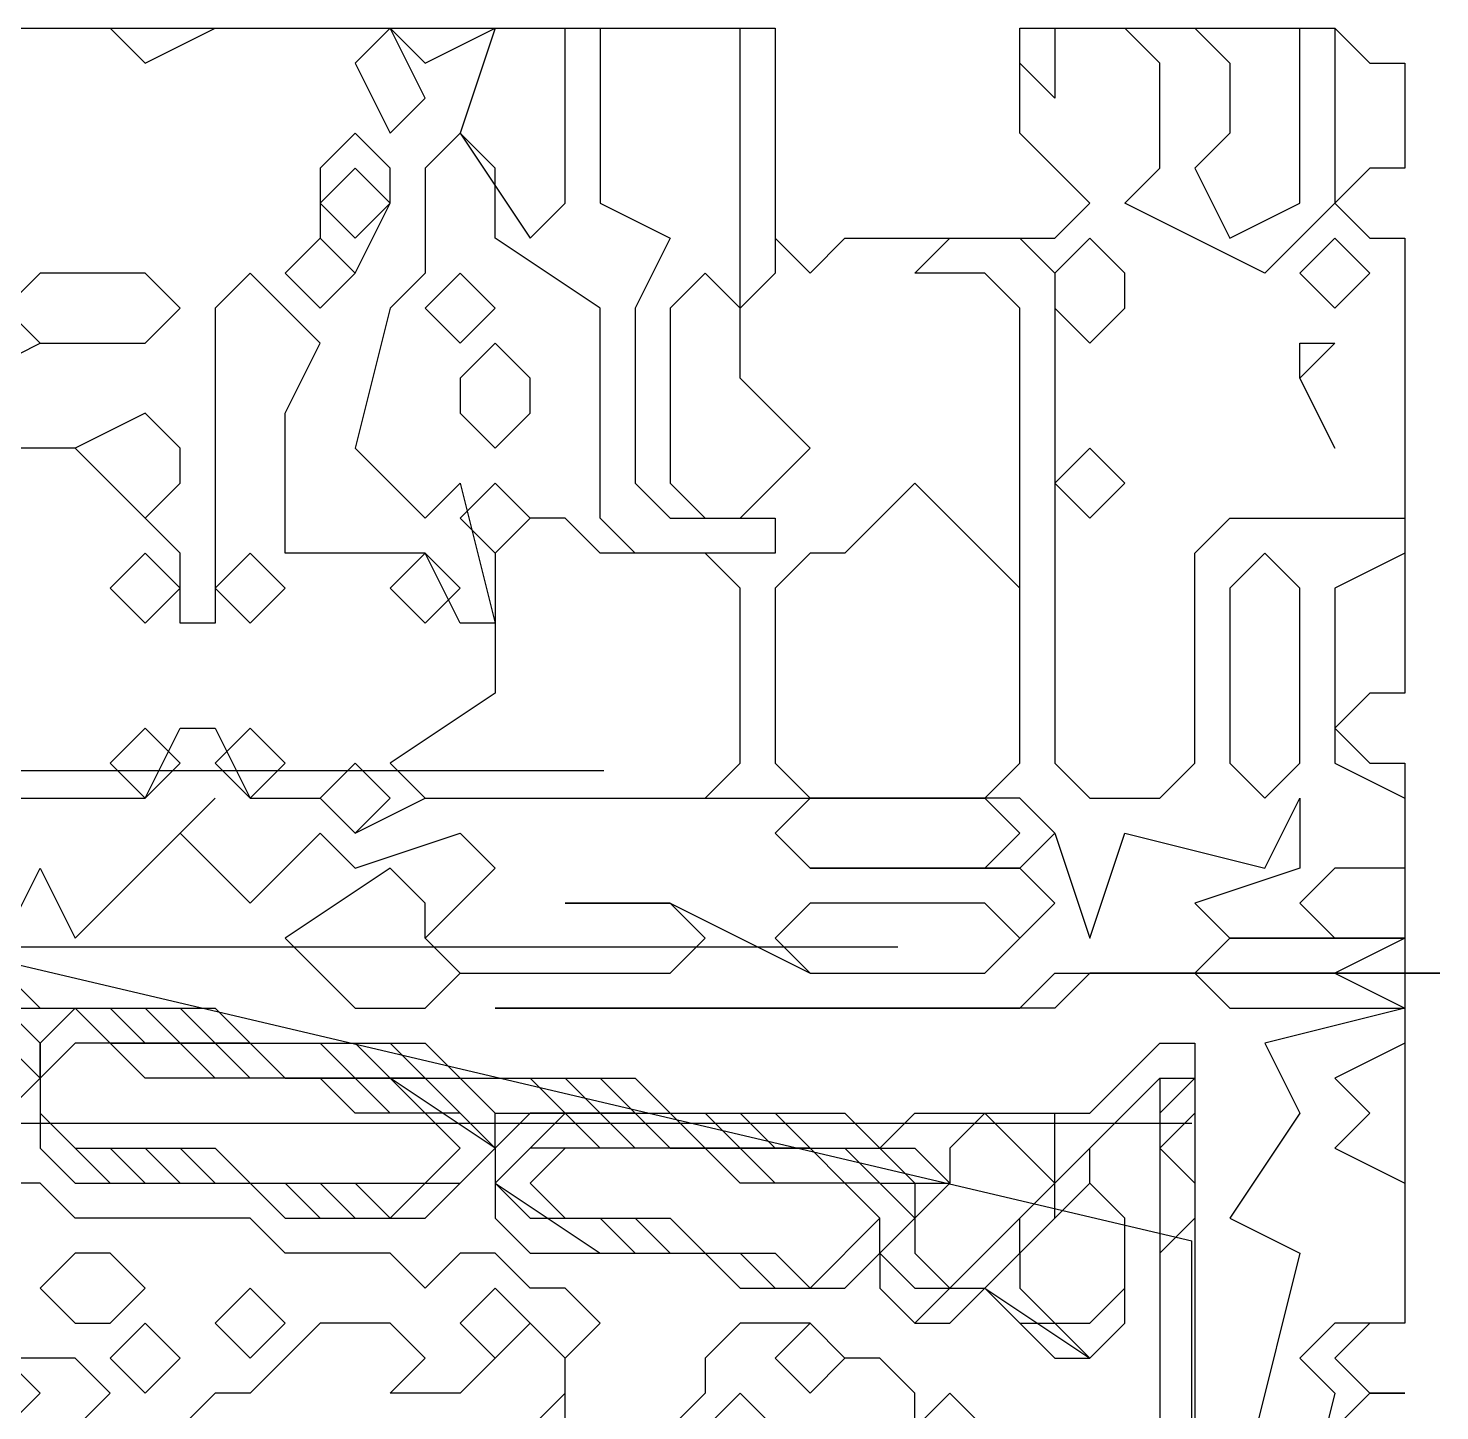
# Model space of a CAD drawing. Extents: x 46 to 224, y 52 to 151.
# Drawn here: x 200.21 to 224.22, y 127.11 to 150.62 of the extents above; entities that cross this region are included whole.
import ezdxf

# ---------------------------------------------------------------- set-up
doc = ezdxf.new("R2010")
doc.units = 0
doc.layers.add('OUTLINE', color=1, linetype='CONTINUOUS')

msp = doc.modelspace()

# ---------------------------------------------------------------- linework, layer by layer
for p, q in [((152.196, 150.623), (212.9103, 150.623)), ((190.8865, 150.623), (201.6008, 150.623)), ((201.6008, 150.623), (202.196, 150.0278)), ((202.196, 150.0278), (203.3865, 150.623)), ((203.3865, 150.623), (206.3627, 150.623)), ((206.3627, 150.623), (205.7675, 150.0278)), ((206.3627, 150.623), (206.9579, 150.0278)), ((206.9579, 149.4326), (206.3627, 150.623)), ((206.9579, 150.0278), (208.1484, 150.623)), ((208.1484, 150.623), (207.5532, 148.8373)), ((209.3389, 147.6468), (209.3389, 150.623)), ((209.3389, 150.623), (209.9341, 150.623)), ((209.9341, 150.623), (209.9341, 147.6468)), ((212.3151, 150.623), (212.9103, 150.623)), ((212.3151, 150.0278), (212.3151, 150.623)), ((212.9103, 150.623), (212.9103, 146.4564)), ((212.9103, 150.623), (212.9103, 147.0516)), ((217.077, 150.623), (217.6722, 150.623)), ((217.077, 150.0278), (217.077, 150.623)), ((217.077, 148.8373), (217.077, 150.623)), ((217.077, 150.623), (222.4341, 150.623)), ((217.6722, 150.623), (217.6722, 149.4326)), ((218.8627, 150.623), (220.0532, 150.623)), ((219.4579, 150.0278), (218.8627, 150.623)), ((220.0532, 150.623), (220.6484, 150.0278)), ((221.8389, 147.6468), (221.8389, 150.623)), ((221.8389, 150.623), (222.4341, 150.623)), ((222.4341, 150.623), (222.4341, 147.6468)), ((222.4341, 150.623), (223.0294, 150.0278)), ((205.7675, 150.0278), (206.3627, 148.8373)), ((212.3151, 145.8611), (212.3151, 150.0278)), ((217.6722, 149.4326), (217.077, 150.0278)), ((219.4579, 148.2421), (219.4579, 150.0278)), ((220.6484, 150.0278), (220.6484, 148.8373)), ((223.0294, 150.0278), (223.6246, 150.0278)), ((223.6246, 150.0278), (223.6246, 148.2421)), ((206.3627, 148.8373), (206.9579, 149.4326)), ((205.7675, 148.8373), (205.1722, 148.2421)), ((206.3627, 148.2421), (205.7675, 148.8373)), ((207.5532, 148.8373), (206.9579, 148.2421)), ((207.5532, 148.8373), (208.7437, 147.0516)), ((208.1484, 148.2421), (207.5532, 148.8373)), ((218.2675, 147.6468), (217.077, 148.8373)), ((220.6484, 148.8373), (220.0532, 148.2421)), ((205.1722, 148.2421), (205.1722, 147.0516)), ((205.7675, 148.2421), (205.1722, 147.6468)), ((206.3627, 147.6468), (205.7675, 148.2421)), ((206.3627, 147.6468), (206.3627, 148.2421)), ((206.9579, 148.2421), (206.9579, 146.4564)), ((208.1484, 147.0516), (208.1484, 148.2421)), ((218.8627, 147.6468), (219.4579, 148.2421)), ((220.0532, 148.2421), (220.6484, 147.0516)), ((223.0294, 148.2421), (222.4341, 147.6468)), ((223.6246, 148.2421), (223.0294, 148.2421)), ((205.1722, 147.6468), (205.7675, 147.0516)), ((205.7675, 146.4564), (206.3627, 147.6468)), ((205.7675, 147.0516), (206.3627, 147.6468)), ((208.7437, 147.0516), (209.3389, 147.6468)), ((209.9341, 147.6468), (211.1246, 147.0516)), ((217.6722, 147.0516), (218.2675, 147.6468)), ((221.2437, 146.4564), (218.8627, 147.6468)), ((220.6484, 147.0516), (221.8389, 147.6468)), ((222.4341, 147.6468), (221.2437, 146.4564)), ((222.4341, 147.6468), (223.0294, 147.0516)), ((205.1722, 147.0516), (204.577, 146.4564)), ((205.1722, 147.0516), (205.7675, 146.4564)), ((205.7675, 146.4564), (205.1722, 147.0516)), ((209.9341, 145.8611), (208.1484, 147.0516)), ((211.1246, 147.0516), (210.5294, 145.8611)), ((212.9103, 147.0516), (213.5056, 146.4564)), ((213.5056, 146.4564), (214.1008, 147.0516)), ((214.1008, 147.0516), (217.6722, 147.0516)), ((215.2913, 146.4564), (215.8865, 147.0516)), ((215.8865, 147.0516), (217.077, 147.0516)), ((217.077, 147.0516), (217.6722, 146.4564)), ((218.2675, 147.0516), (217.6722, 146.4564)), ((218.8627, 146.4564), (218.2675, 147.0516)), ((222.4341, 147.0516), (221.8389, 146.4564)), ((223.0294, 146.4564), (222.4341, 147.0516)), ((223.0294, 147.0516), (223.6246, 147.0516)), ((223.6246, 147.0516), (223.6246, 139.3135)), ((200.4103, 146.4564), (199.8151, 145.8611)), ((202.196, 146.4564), (200.4103, 146.4564)), ((202.7913, 145.8611), (202.196, 146.4564)), ((203.9818, 146.4564), (203.3865, 145.8611)), ((205.1722, 145.2659), (203.9818, 146.4564)), ((204.577, 146.4564), (205.1722, 145.8611)), ((205.1722, 145.8611), (205.7675, 146.4564)), ((206.9579, 146.4564), (206.3627, 145.8611)), ((207.5532, 146.4564), (206.9579, 145.8611)), ((208.1484, 145.8611), (207.5532, 146.4564)), ((211.7198, 146.4564), (211.1246, 145.8611)), ((212.3151, 145.8611), (211.7198, 146.4564)), ((212.9103, 146.4564), (212.3151, 145.8611)), ((216.4818, 146.4564), (215.2913, 146.4564)), ((217.077, 145.8611), (216.4818, 146.4564)), ((217.6722, 146.4564), (217.6722, 138.123)), ((217.6722, 146.4564), (217.6722, 145.8611)), ((218.8627, 145.8611), (218.8627, 146.4564)), ((221.8389, 146.4564), (222.4341, 145.8611)), ((222.4341, 145.8611), (223.0294, 146.4564)), ((200.4103, 145.2659), (199.8151, 145.8611)), ((199.8151, 145.8611), (200.4103, 145.2659)), ((202.196, 145.2659), (202.7913, 145.8611)), ((203.3865, 145.8611), (203.3865, 140.504)), ((206.3627, 145.8611), (205.7675, 143.4802)), ((206.9579, 145.8611), (207.5532, 145.2659)), ((207.5532, 145.2659), (208.1484, 145.8611)), ((209.9341, 142.2897), (209.9341, 145.8611)), ((210.5294, 145.8611), (210.5294, 142.8849)), ((211.1246, 145.8611), (211.1246, 142.8849)), ((212.3151, 145.2659), (212.3151, 145.8611)), ((217.077, 138.123), (217.077, 145.8611)), ((217.6722, 145.8611), (218.2675, 145.2659)), ((218.2675, 145.2659), (218.8627, 145.8611)), ((199.2198, 144.6707), (200.4103, 145.2659)), ((200.4103, 145.2659), (202.196, 145.2659)), ((204.577, 144.0754), (205.1722, 145.2659)), ((208.1484, 145.2659), (207.5532, 144.6707)), ((208.7437, 144.6707), (208.1484, 145.2659)), ((212.3151, 144.6707), (212.3151, 145.2659)), ((221.8389, 145.2659), (222.4341, 145.2659)), ((222.4341, 145.2659), (221.8389, 144.6707)), ((221.8389, 144.6707), (221.8389, 145.2659)), ((207.5532, 144.6707), (207.5532, 144.0754)), ((208.7437, 144.0754), (208.7437, 144.6707)), ((213.5056, 143.4802), (212.3151, 144.6707)), ((221.8389, 144.6707), (222.4341, 143.4802)), ((222.4341, 143.4802), (221.8389, 144.6707)), ((202.196, 144.0754), (201.0056, 143.4802)), ((202.7913, 143.4802), (202.196, 144.0754)), ((204.577, 141.6945), (204.577, 144.0754)), ((207.5532, 144.0754), (208.1484, 143.4802)), ((208.1484, 143.4802), (208.7437, 144.0754)), ((201.0056, 143.4802), (199.2198, 143.4802)), ((202.7913, 141.6945), (201.0056, 143.4802)), ((201.0056, 143.4802), (202.196, 142.2897)), ((202.7913, 142.8849), (202.7913, 143.4802)), ((205.7675, 143.4802), (206.9579, 142.2897)), ((212.3151, 142.2897), (213.5056, 143.4802)), ((218.2675, 143.4802), (217.6722, 142.8849)), ((218.8627, 142.8849), (218.2675, 143.4802)), ((202.196, 142.2897), (202.7913, 142.8849)), ((206.9579, 142.2897), (207.5532, 142.8849)), ((207.5532, 142.8849), (208.1484, 140.504)), ((208.1484, 142.8849), (207.5532, 142.2897)), ((208.7437, 142.2897), (208.1484, 142.8849)), ((210.5294, 142.8849), (211.1246, 142.2897)), ((211.1246, 142.8849), (211.7198, 142.2897)), ((215.2913, 142.8849), (214.1008, 141.6945)), ((215.8865, 142.2897), (215.2913, 142.8849)), ((217.6722, 142.8849), (218.2675, 142.2897)), ((218.2675, 142.2897), (218.8627, 142.8849)), ((207.5532, 142.2897), (208.1484, 141.6945)), ((208.1484, 141.6945), (208.7437, 142.2897)), ((208.7437, 142.2897), (208.1484, 141.6945)), ((209.3389, 142.2897), (208.7437, 142.2897)), ((209.9341, 141.6945), (209.3389, 142.2897)), ((210.5294, 141.6945), (209.9341, 142.2897)), ((211.1246, 142.2897), (212.9103, 142.2897)), ((211.7198, 142.2897), (212.3151, 142.2897)), ((212.9103, 142.2897), (212.9103, 141.6945)), ((216.4818, 141.6945), (215.8865, 142.2897)), ((220.0532, 141.6945), (220.6484, 142.2897)), ((220.6484, 142.2897), (223.6246, 142.2897)), ((223.6246, 142.2897), (223.6246, 141.6945)), ((202.196, 141.6945), (201.6008, 141.0992)), ((202.7913, 141.0992), (202.196, 141.6945)), ((202.7913, 140.504), (202.7913, 141.6945)), ((203.9818, 141.6945), (203.3865, 141.0992)), ((204.577, 141.0992), (203.9818, 141.6945)), ((206.9579, 141.6945), (204.577, 141.6945)), ((206.9579, 141.6945), (206.3627, 141.0992)), ((207.5532, 140.504), (206.9579, 141.6945)), ((207.5532, 141.0992), (206.9579, 141.6945)), ((208.1484, 141.6945), (208.1484, 139.3135)), ((210.5294, 141.6945), (209.9341, 141.6945)), ((212.9103, 141.6945), (210.5294, 141.6945)), ((211.7198, 141.6945), (210.5294, 141.6945)), ((212.3151, 141.0992), (211.7198, 141.6945)), ((213.5056, 141.6945), (212.9103, 141.0992)), ((214.1008, 141.6945), (213.5056, 141.6945)), ((217.077, 141.0992), (216.4818, 141.6945)), ((220.0532, 138.123), (220.0532, 141.6945)), ((221.2437, 141.6945), (220.6484, 141.0992)), ((221.8389, 141.0992), (221.2437, 141.6945)), ((223.6246, 141.6945), (222.4341, 141.0992)), ((201.6008, 141.0992), (202.196, 140.504)), ((202.196, 140.504), (202.7913, 141.0992)), ((203.3865, 141.0992), (203.9818, 140.504)), ((203.9818, 140.504), (204.577, 141.0992)), ((206.3627, 141.0992), (206.9579, 140.504)), ((206.9579, 140.504), (207.5532, 141.0992)), ((212.3151, 138.123), (212.3151, 141.0992)), ((212.9103, 141.0992), (212.9103, 138.123)), ((217.077, 138.123), (217.077, 141.0992)), ((220.6484, 141.0992), (220.6484, 138.123)), ((221.8389, 140.504), (221.8389, 141.0992)), ((222.4341, 141.0992), (222.4341, 138.123)), ((203.3865, 140.504), (202.7913, 140.504)), ((208.1484, 140.504), (207.5532, 140.504)), ((221.8389, 138.123), (221.8389, 140.504)), ((208.1484, 139.3135), (206.3627, 138.123)), ((223.0294, 139.3135), (222.4341, 138.7183)), ((223.6246, 139.3135), (223.0294, 139.3135)), ((202.196, 138.7183), (201.6008, 138.123)), ((202.196, 137.5278), (202.7913, 138.7183)), ((202.7913, 138.123), (202.196, 138.7183)), ((202.7913, 138.7183), (203.3865, 138.7183)), ((203.3865, 138.7183), (203.9818, 137.5278)), ((203.9818, 138.7183), (203.3865, 138.123)), ((204.577, 138.123), (203.9818, 138.7183)), ((222.4341, 138.7183), (223.0294, 138.123)), ((201.6008, 138.123), (202.196, 137.5278)), ((202.196, 137.5278), (202.7913, 138.123)), ((203.3865, 138.123), (203.9818, 137.5278)), ((203.9818, 137.5278), (204.577, 138.123)), ((205.7675, 138.123), (205.1722, 137.5278)), ((206.3627, 137.5278), (205.7675, 138.123)), ((206.3627, 138.123), (206.9579, 137.5278)), ((211.7198, 137.5278), (212.3151, 138.123)), ((212.9103, 138.123), (213.5056, 137.5278)), ((216.4818, 137.5278), (217.077, 138.123)), ((216.4818, 137.5278), (217.077, 138.123)), ((217.6722, 138.123), (218.2675, 137.5278)), ((219.4579, 137.5278), (220.0532, 138.123)), ((220.6484, 138.123), (221.2437, 137.5278)), ((221.2437, 137.5278), (221.8389, 138.123)), ((222.4341, 138.123), (223.6246, 137.5278)), ((223.0294, 138.123), (223.6246, 138.123)), ((223.6246, 138.123), (223.6246, 128.5992)), ((199.2198, 137.5278), (202.196, 137.5278)), ((201.0056, 135.1468), (203.3865, 137.5278)), ((201.0056, 135.1468), (203.3865, 137.5278)), ((203.3865, 137.5278), (202.7913, 136.9326)), ((203.3865, 137.5278), (202.7913, 136.9326)), ((203.9818, 137.5278), (205.1722, 137.5278)), ((205.1722, 137.5278), (205.7675, 136.9326)), ((205.1722, 137.5278), (205.7675, 136.9326)), ((205.7675, 136.9326), (206.9579, 137.5278)), ((205.7675, 136.9326), (206.3627, 137.5278)), ((206.9579, 137.5278), (216.4818, 137.5278)), ((206.9579, 137.5278), (211.7198, 137.5278)), ((213.5056, 137.5278), (212.9103, 136.9326)), ((213.5056, 137.5278), (212.9103, 136.9326)), ((217.077, 137.5278), (213.5056, 137.5278)), ((213.5056, 137.5278), (216.4818, 137.5278)), ((216.4818, 137.5278), (213.5056, 137.5278)), ((217.077, 136.9326), (216.4818, 137.5278)), ((217.6722, 136.9326), (217.077, 137.5278)), ((218.2675, 137.5278), (219.4579, 137.5278)), ((221.2437, 136.3373), (221.8389, 137.5278)), ((221.2437, 136.3373), (221.8389, 137.5278)), ((221.8389, 137.5278), (221.8389, 136.3373)), ((221.8389, 137.5278), (221.8389, 136.3373)), ((223.6246, 137.5278), (223.6246, 136.3373)), ((202.7913, 136.9326), (203.9818, 135.7421)), ((202.7913, 136.9326), (203.9818, 135.7421)), ((203.9818, 135.7421), (205.1722, 136.9326)), ((203.9818, 135.7421), (205.1722, 136.9326)), ((205.1722, 136.9326), (205.7675, 136.3373)), ((205.1722, 136.9326), (205.7675, 136.3373)), ((205.7675, 136.3373), (207.5532, 136.9326)), ((205.7675, 136.3373), (207.5532, 136.9326)), ((207.5532, 136.9326), (208.1484, 136.3373)), ((207.5532, 136.9326), (208.1484, 136.3373)), ((212.9103, 136.9326), (213.5056, 136.3373)), ((212.9103, 136.9326), (213.5056, 136.3373)), ((216.4818, 136.3373), (217.077, 136.9326)), ((217.077, 136.3373), (217.6722, 136.9326)), ((217.077, 136.3373), (217.6722, 136.9326)), ((217.077, 136.3373), (217.6722, 136.9326)), ((217.6722, 136.9326), (218.2675, 135.1468)), ((217.6722, 136.9326), (218.2675, 135.1468)), ((218.2675, 135.1468), (218.8627, 136.9326)), ((218.2675, 135.1468), (218.8627, 136.9326)), ((218.8627, 136.9326), (221.2437, 136.3373)), ((218.8627, 136.9326), (221.2437, 136.3373)), ((199.8151, 135.1468), (200.4103, 136.3373)), ((199.8151, 135.1468), (200.4103, 136.3373)), ((200.4103, 136.3373), (201.0056, 135.1468)), ((200.4103, 136.3373), (201.0056, 135.1468)), ((206.3627, 136.3373), (204.577, 135.1468)), ((206.3627, 136.3373), (204.577, 135.1468)), ((206.9579, 135.7421), (206.3627, 136.3373)), ((206.9579, 135.7421), (206.3627, 136.3373)), ((208.1484, 136.3373), (206.9579, 135.1468)), ((208.1484, 136.3373), (206.9579, 135.1468)), ((217.077, 136.3373), (213.5056, 136.3373)), ((213.5056, 136.3373), (217.077, 136.3373)), ((217.077, 136.3373), (213.5056, 136.3373)), ((213.5056, 136.3373), (217.077, 136.3373)), ((213.5056, 136.3373), (217.077, 136.3373)), ((213.5056, 136.3373), (216.4818, 136.3373)), ((217.6722, 135.7421), (217.077, 136.3373)), ((217.6722, 135.7421), (217.077, 136.3373)), ((221.8389, 136.3373), (220.0532, 135.7421)), ((221.8389, 136.3373), (220.0532, 135.7421)), ((222.4341, 136.3373), (221.8389, 135.7421)), ((223.6246, 136.3373), (222.4341, 136.3373)), ((206.9579, 135.1468), (206.9579, 135.7421)), ((206.9579, 135.1468), (206.9579, 135.7421)), ((211.1246, 135.7421), (209.3389, 135.7421)), ((209.3389, 135.7421), (211.1246, 135.7421)), ((211.1246, 135.7421), (209.3389, 135.7421)), ((209.3389, 135.7421), (211.1246, 135.7421)), ((211.7198, 135.1468), (211.1246, 135.7421)), ((211.1246, 135.7421), (213.5056, 134.5516)), ((211.7198, 135.1468), (211.1246, 135.7421)), ((211.1246, 135.7421), (213.5056, 134.5516)), ((213.5056, 135.7421), (212.9103, 135.1468)), ((213.5056, 135.7421), (212.9103, 135.1468)), ((216.4818, 135.7421), (213.5056, 135.7421)), ((216.4818, 135.7421), (213.5056, 135.7421)), ((216.4818, 134.5516), (217.6722, 135.7421)), ((216.4818, 134.5516), (217.6722, 135.7421)), ((217.077, 135.1468), (216.4818, 135.7421)), ((217.077, 135.1468), (216.4818, 135.7421)), ((220.0532, 135.7421), (220.6484, 135.1468)), ((220.0532, 135.7421), (220.6484, 135.1468)), ((221.8389, 135.7421), (222.4341, 135.1468)), ((204.577, 135.1468), (205.7675, 133.9564)), ((204.577, 135.1468), (205.7675, 133.9564)), ((206.9579, 135.1468), (207.5532, 134.5516)), ((207.5532, 134.5516), (206.9579, 135.1468)), ((206.9579, 135.1468), (207.5532, 134.5516)), ((207.5532, 134.5516), (206.9579, 135.1468)), ((211.1246, 134.5516), (211.7198, 135.1468)), ((211.1246, 134.5516), (211.7198, 135.1468)), ((212.9103, 135.1468), (213.5056, 134.5516)), ((212.9103, 135.1468), (213.5056, 134.5516)), ((216.4818, 134.5516), (217.077, 135.1468)), ((216.4818, 134.5516), (217.077, 135.1468)), ((220.6484, 135.1468), (220.0532, 134.5516)), ((220.6484, 135.1468), (220.0532, 134.5516)), ((220.6484, 135.1468), (223.6246, 135.1468)), ((223.6246, 135.1468), (220.6484, 135.1468)), ((220.6484, 135.1468), (223.6246, 135.1468)), ((223.6246, 135.1468), (220.6484, 135.1468)), ((222.4341, 135.1468), (223.6246, 135.1468)), ((223.6246, 135.1468), (222.4341, 134.5516)), ((199.8151, 134.5516), (200.4103, 133.9564)), ((199.8151, 134.5516), (200.4103, 133.9564)), ((206.9579, 133.9564), (207.5532, 134.5516)), ((206.9579, 133.9564), (207.5532, 134.5516)), ((207.5532, 134.5516), (211.1246, 134.5516)), ((207.5532, 134.5516), (211.1246, 134.5516)), ((213.5056, 134.5516), (216.4818, 134.5516)), ((213.5056, 134.5516), (216.4818, 134.5516)), ((213.5056, 134.5516), (216.4818, 134.5516)), ((213.5056, 134.5516), (216.4818, 134.5516)), ((217.077, 133.9564), (217.6722, 134.5516)), ((217.6722, 134.5516), (224.2198, 134.5516)), ((218.2675, 134.5516), (217.6722, 133.9564)), ((224.2198, 134.5516), (218.2675, 134.5516)), ((219.4579, 134.5516), (224.2198, 134.5516)), ((220.0532, 134.5516), (219.4579, 134.5516)), ((220.0532, 134.5516), (220.6484, 133.9564)), ((220.0532, 134.5516), (220.6484, 133.9564)), ((224.2198, 134.5516), (220.0532, 134.5516)), ((222.4341, 134.5516), (223.6246, 133.9564)), ((198.6246, 133.9564), (201.0056, 133.9564)), ((198.6246, 133.9564), (201.0056, 133.9564)), ((198.6246, 133.9564), (201.0056, 133.9564)), ((198.6246, 133.9564), (201.6008, 133.9564)), ((198.6246, 133.9564), (201.6008, 133.9564)), ((199.2198, 133.9564), (201.6008, 133.9564)), ((200.4103, 132.7659), (199.2198, 133.9564)), ((200.4103, 132.7659), (199.2198, 133.9564)), ((200.4103, 133.3611), (199.8151, 133.9564)), ((200.4103, 133.3611), (199.8151, 133.9564)), ((200.4103, 133.3611), (199.8151, 133.9564)), ((199.8151, 133.9564), (202.196, 133.9564)), ((201.0056, 133.9564), (200.4103, 133.3611)), ((201.0056, 133.9564), (200.4103, 133.3611)), ((200.4103, 133.9564), (202.7913, 133.9564)), ((200.4103, 133.9564), (203.3865, 133.9564)), ((201.0056, 133.9564), (201.6008, 133.3611)), ((201.6008, 133.3611), (201.0056, 133.9564)), ((201.0056, 133.9564), (201.6008, 133.3611)), ((201.6008, 133.3611), (201.0056, 133.9564)), ((201.0056, 133.9564), (201.6008, 133.3611)), ((201.6008, 133.9564), (202.196, 133.3611)), ((201.6008, 133.9564), (202.196, 133.3611)), ((201.6008, 133.9564), (202.196, 133.3611)), ((202.196, 133.9564), (202.7913, 133.3611)), ((202.7913, 133.9564), (203.3865, 133.3611)), ((203.3865, 133.9564), (203.9818, 133.3611)), ((205.7675, 133.9564), (206.9579, 133.9564)), ((205.7675, 133.9564), (206.9579, 133.9564)), ((217.6722, 133.9564), (208.1484, 133.9564)), ((208.1484, 133.9564), (217.077, 133.9564)), ((210.5294, 133.9564), (217.077, 133.9564)), ((211.1246, 133.9564), (210.5294, 133.9564)), ((217.077, 133.9564), (211.1246, 133.9564)), ((220.6484, 133.9564), (223.6246, 133.9564)), ((220.6484, 133.9564), (223.6246, 133.9564)), ((223.6246, 133.9564), (221.2437, 133.3611)), ((223.6246, 133.9564), (221.2437, 133.3611)), ((223.6246, 133.9564), (223.6246, 133.3611)), ((201.0056, 133.3611), (200.4103, 132.7659)), ((200.4103, 132.7659), (200.4103, 133.3611)), ((200.4103, 133.3611), (200.4103, 131.5754)), ((200.4103, 132.7659), (200.4103, 133.3611)), ((200.4103, 133.3611), (200.4103, 131.5754)), ((200.4103, 132.7659), (200.4103, 133.3611)), ((201.0056, 133.3611), (200.4103, 132.7659)), ((201.0056, 133.3611), (200.4103, 132.7659)), ((201.0056, 133.3611), (200.4103, 132.7659)), ((201.0056, 133.3611), (200.4103, 132.7659)), ((201.0056, 133.3611), (200.4103, 132.7659)), ((201.0056, 133.3611), (200.4103, 132.7659)), ((203.3865, 133.3611), (201.0056, 133.3611)), ((203.3865, 133.3611), (201.0056, 133.3611)), ((203.3865, 133.3611), (201.0056, 133.3611)), ((202.7913, 133.3611), (201.0056, 133.3611)), ((201.6008, 133.3611), (201.0056, 133.3611)), ((201.6008, 133.3611), (201.0056, 133.3611)), ((203.3865, 133.3611), (201.0056, 133.3611)), ((201.6008, 133.3611), (203.9818, 133.3611)), ((203.9818, 133.3611), (201.6008, 133.3611)), ((201.6008, 133.3611), (203.9818, 133.3611)), ((203.9818, 133.3611), (201.6008, 133.3611)), ((201.6008, 133.3611), (205.1722, 133.3611)), ((202.196, 132.7659), (201.6008, 133.3611)), ((202.196, 132.7659), (201.6008, 133.3611)), ((202.196, 133.3611), (205.7675, 133.3611)), ((202.196, 133.3611), (205.1722, 133.3611)), ((202.196, 133.3611), (205.1722, 133.3611)), ((202.7913, 133.3611), (205.7675, 133.3611)), ((203.3865, 132.7659), (202.7913, 133.3611)), ((203.9818, 132.7659), (203.3865, 133.3611)), ((203.9818, 132.7659), (203.3865, 133.3611)), ((203.9818, 132.7659), (203.3865, 133.3611)), ((203.3865, 133.3611), (206.3627, 133.3611)), ((203.9818, 132.7659), (203.3865, 133.3611)), ((203.9818, 133.3611), (204.577, 132.7659)), ((204.577, 132.7659), (203.9818, 133.3611)), ((203.9818, 133.3611), (204.577, 132.7659)), ((204.577, 132.7659), (203.9818, 133.3611)), ((203.9818, 133.3611), (206.9579, 133.3611)), ((205.1722, 133.3611), (205.7675, 132.7659)), ((205.1722, 133.3611), (205.7675, 132.7659)), ((205.1722, 133.3611), (205.7675, 132.7659)), ((205.7675, 133.3611), (206.3627, 132.7659)), ((205.7675, 133.3611), (206.3627, 132.7659)), ((206.3627, 133.3611), (206.9579, 132.7659)), ((206.9579, 133.3611), (207.5532, 132.7659)), ((218.2675, 132.1707), (219.4579, 133.3611)), ((218.2675, 132.1707), (219.4579, 133.3611)), ((219.4579, 133.3611), (220.0532, 133.3611)), ((219.4579, 133.3611), (220.0532, 133.3611)), ((220.0532, 133.3611), (220.0532, 51.8135)), ((220.0532, 133.3611), (220.0532, 51.8135)), ((221.2437, 133.3611), (221.8389, 132.1707)), ((221.2437, 133.3611), (221.8389, 132.1707)), ((223.6246, 133.3611), (222.4341, 132.7659)), ((199.2198, 131.5754), (200.4103, 132.7659)), ((199.2198, 131.5754), (200.4103, 132.7659)), ((199.2198, 131.5754), (200.4103, 132.7659)), ((199.2198, 131.5754), (200.4103, 132.7659)), ((199.2198, 131.5754), (200.4103, 132.7659)), ((200.4103, 132.7659), (200.4103, 132.1707)), ((200.4103, 132.7659), (200.4103, 132.1707)), ((200.4103, 132.7659), (200.4103, 132.1707)), ((200.4103, 132.7659), (200.4103, 132.1707)), ((200.4103, 132.7659), (200.4103, 132.1707)), ((200.4103, 132.7659), (200.4103, 132.1707)), ((200.4103, 132.7659), (200.4103, 132.1707)), ((202.7913, 132.7659), (202.196, 132.7659)), ((202.7913, 132.7659), (202.196, 132.7659)), ((205.7675, 132.7659), (202.7913, 132.7659)), ((205.1722, 132.7659), (202.7913, 132.7659)), ((203.9818, 132.7659), (203.3865, 132.7659)), ((204.577, 132.7659), (203.9818, 132.7659)), ((204.577, 132.7659), (203.9818, 132.7659)), ((204.577, 132.7659), (203.9818, 132.7659)), ((206.3627, 132.7659), (203.9818, 132.7659)), ((204.577, 132.7659), (203.9818, 132.7659)), ((206.3627, 132.7659), (204.577, 132.7659)), ((204.577, 132.7659), (206.9579, 132.7659)), ((206.9579, 132.7659), (204.577, 132.7659)), ((204.577, 132.7659), (206.9579, 132.7659)), ((206.9579, 132.7659), (204.577, 132.7659)), ((206.9579, 132.7659), (204.577, 132.7659)), ((206.9579, 132.7659), (204.577, 132.7659)), ((206.9579, 132.7659), (204.577, 132.7659)), ((205.7675, 132.1707), (205.1722, 132.7659)), ((205.7675, 132.7659), (207.5532, 132.7659)), ((205.7675, 132.7659), (207.5532, 132.7659)), ((206.3627, 132.1707), (205.7675, 132.7659)), ((205.7675, 132.7659), (207.5532, 132.7659)), ((206.3627, 132.7659), (208.7437, 132.7659)), ((208.1484, 131.5754), (206.3627, 132.7659)), ((206.3627, 132.7659), (209.3389, 132.7659)), ((206.9579, 132.1707), (206.3627, 132.7659)), ((208.1484, 131.5754), (206.9579, 132.7659)), ((208.1484, 131.5754), (206.9579, 132.7659)), ((206.9579, 132.7659), (209.9341, 132.7659)), ((208.1484, 131.5754), (206.9579, 132.7659)), ((207.5532, 132.7659), (208.1484, 132.1707)), ((207.5532, 132.7659), (208.1484, 132.1707)), ((207.5532, 132.7659), (210.5294, 132.7659)), ((207.5532, 132.7659), (208.1484, 132.1707)), ((208.7437, 132.7659), (209.3389, 132.1707)), ((209.3389, 132.7659), (209.9341, 132.1707)), ((209.9341, 132.7659), (210.5294, 132.1707)), ((210.5294, 132.7659), (211.1246, 132.1707)), ((215.2913, 128.5992), (219.4579, 132.7659)), ((217.077, 130.3849), (219.4579, 132.7659)), ((217.077, 130.3849), (219.4579, 132.7659)), ((217.077, 130.3849), (219.4579, 132.7659)), ((217.6722, 130.9802), (219.4579, 132.7659)), ((218.2675, 131.5754), (219.4579, 132.7659)), ((218.2675, 131.5754), (219.4579, 132.7659)), ((219.4579, 132.7659), (220.0532, 132.7659)), ((219.4579, 132.7659), (219.4579, 51.8135)), ((219.4579, 132.7659), (219.4579, 51.8135)), ((219.4579, 132.7659), (220.0532, 132.7659)), ((220.0532, 132.7659), (219.4579, 132.1707)), ((219.4579, 132.7659), (220.0532, 132.7659)), ((219.4579, 132.7659), (220.0532, 132.7659)), ((219.4579, 132.7659), (220.0532, 132.7659)), ((220.0532, 132.7659), (220.0532, 120.8611)), ((220.0532, 132.7659), (220.0532, 132.1707)), ((220.0532, 132.7659), (220.0532, 51.8135)), ((220.0532, 132.7659), (220.0532, 132.1707)), ((222.4341, 132.7659), (223.0294, 132.1707)), ((200.4103, 132.1707), (201.0056, 131.5754)), ((200.4103, 132.1707), (201.6008, 130.9802)), ((200.4103, 132.1707), (201.0056, 131.5754)), ((200.4103, 132.1707), (201.0056, 131.5754)), ((200.4103, 132.1707), (201.0056, 131.5754)), ((200.4103, 132.1707), (201.0056, 131.5754)), ((200.4103, 132.1707), (201.0056, 131.5754)), ((206.9579, 132.1707), (205.7675, 132.1707)), ((207.5532, 132.1707), (206.3627, 132.1707)), ((207.5532, 132.1707), (206.9579, 132.1707)), ((207.5532, 131.5754), (206.9579, 132.1707)), ((208.1484, 131.5754), (207.5532, 132.1707)), ((208.1484, 131.5754), (207.5532, 132.1707)), ((208.7437, 132.1707), (208.1484, 131.5754)), ((208.1484, 131.5754), (208.1484, 132.1707)), ((208.1484, 132.1707), (210.5294, 132.1707)), ((208.7437, 132.1707), (208.1484, 131.5754)), ((208.1484, 131.5754), (208.1484, 132.1707)), ((208.1484, 132.1707), (210.5294, 132.1707)), ((208.7437, 132.1707), (208.1484, 131.5754)), ((208.1484, 132.1707), (211.1246, 132.1707)), ((208.7437, 132.1707), (208.1484, 131.5754)), ((208.1484, 132.1707), (211.1246, 132.1707)), ((208.7437, 132.1707), (208.1484, 131.5754)), ((209.3389, 132.1707), (208.1484, 130.9802)), ((208.1484, 132.1707), (211.1246, 132.1707)), ((208.7437, 132.1707), (208.1484, 131.5754)), ((209.9341, 132.1707), (208.7437, 132.1707)), ((210.5294, 132.1707), (208.7437, 132.1707)), ((210.5294, 132.1707), (208.7437, 132.1707)), ((209.9341, 132.1707), (208.7437, 132.1707)), ((209.9341, 132.1707), (208.7437, 132.1707)), ((209.9341, 132.1707), (208.7437, 132.1707)), ((209.3389, 132.1707), (211.7198, 132.1707)), ((209.9341, 131.5754), (209.3389, 132.1707)), ((210.5294, 131.5754), (209.9341, 132.1707)), ((210.5294, 131.5754), (209.9341, 132.1707)), ((210.5294, 131.5754), (209.9341, 132.1707)), ((209.9341, 132.1707), (212.3151, 132.1707)), ((210.5294, 131.5754), (209.9341, 132.1707)), ((210.5294, 132.1707), (211.1246, 131.5754)), ((211.1246, 131.5754), (210.5294, 132.1707)), ((210.5294, 132.1707), (211.1246, 131.5754)), ((211.1246, 131.5754), (210.5294, 132.1707)), ((210.5294, 132.1707), (212.9103, 132.1707)), ((211.1246, 132.1707), (211.7198, 131.5754)), ((211.1246, 132.1707), (211.7198, 131.5754)), ((211.1246, 132.1707), (214.1008, 132.1707)), ((211.1246, 132.1707), (211.7198, 131.5754)), ((211.7198, 132.1707), (212.3151, 131.5754)), ((212.3151, 132.1707), (212.9103, 131.5754)), ((212.9103, 132.1707), (213.5056, 131.5754)), ((214.1008, 132.1707), (214.696, 131.5754)), ((214.696, 131.5754), (215.2913, 132.1707)), ((215.2913, 132.1707), (218.2675, 132.1707)), ((216.4818, 132.1707), (215.8865, 131.5754)), ((217.077, 131.5754), (216.4818, 132.1707)), ((217.6722, 130.9802), (217.6722, 132.1707)), ((217.6722, 132.1707), (218.2675, 132.1707)), ((219.4579, 132.1707), (219.4579, 78.004)), ((220.0532, 132.1707), (219.4579, 131.5754)), ((220.0532, 132.1707), (219.4579, 131.5754)), ((221.8389, 132.1707), (220.6484, 130.3849)), ((221.8389, 132.1707), (220.6484, 130.3849)), ((223.0294, 132.1707), (222.4341, 131.5754)), ((200.4103, 131.5754), (201.0056, 130.9802)), ((200.4103, 131.5754), (201.0056, 130.9802)), ((201.0056, 131.5754), (202.196, 131.5754)), ((201.0056, 131.5754), (201.6008, 131.5754)), ((201.0056, 131.5754), (202.196, 131.5754)), ((201.0056, 131.5754), (202.7913, 131.5754)), ((201.0056, 131.5754), (203.3865, 131.5754)), ((201.0056, 131.5754), (201.6008, 131.5754)), ((201.6008, 131.5754), (202.196, 130.9802)), ((201.6008, 131.5754), (202.196, 130.9802)), ((202.196, 131.5754), (202.7913, 130.9802)), ((202.196, 131.5754), (202.7913, 130.9802)), ((202.7913, 131.5754), (203.3865, 130.9802)), ((203.3865, 131.5754), (203.9818, 130.9802)), ((206.9579, 130.3849), (208.1484, 131.5754)), ((206.9579, 130.3849), (208.1484, 131.5754)), ((206.9579, 130.3849), (208.1484, 131.5754)), ((206.9579, 130.3849), (208.1484, 131.5754)), ((206.9579, 130.3849), (208.1484, 131.5754)), ((206.9579, 130.3849), (208.1484, 131.5754)), ((206.9579, 130.9802), (207.5532, 131.5754)), ((206.9579, 130.3849), (208.1484, 131.5754)), ((207.5532, 130.9802), (208.1484, 131.5754)), ((208.1484, 131.5754), (208.1484, 130.9802)), ((208.1484, 131.5754), (208.1484, 130.3849)), ((208.1484, 131.5754), (208.1484, 130.3849)), ((208.1484, 131.5754), (208.1484, 130.3849)), ((208.1484, 131.5754), (208.1484, 130.3849)), ((208.7437, 131.5754), (208.1484, 130.9802)), ((208.1484, 131.5754), (208.1484, 130.3849)), ((211.7198, 131.5754), (208.7437, 131.5754)), ((209.3389, 131.5754), (208.7437, 130.9802)), ((211.7198, 131.5754), (209.3389, 131.5754)), ((210.5294, 131.5754), (209.9341, 131.5754)), ((211.1246, 131.5754), (210.5294, 131.5754)), ((211.1246, 131.5754), (210.5294, 131.5754)), ((211.1246, 131.5754), (210.5294, 131.5754)), ((212.3151, 131.5754), (210.5294, 131.5754)), ((211.1246, 131.5754), (210.5294, 131.5754)), ((212.3151, 131.5754), (211.1246, 131.5754)), ((211.1246, 131.5754), (213.5056, 131.5754)), ((213.5056, 131.5754), (211.1246, 131.5754)), ((211.1246, 131.5754), (213.5056, 131.5754)), ((213.5056, 131.5754), (211.1246, 131.5754)), ((213.5056, 131.5754), (211.1246, 131.5754)), ((213.5056, 131.5754), (211.1246, 131.5754)), ((213.5056, 131.5754), (211.1246, 131.5754)), ((211.7198, 131.5754), (214.1008, 131.5754)), ((211.7198, 131.5754), (214.1008, 131.5754)), ((212.3151, 130.9802), (211.7198, 131.5754)), ((212.3151, 130.9802), (211.7198, 131.5754)), ((211.7198, 131.5754), (214.1008, 131.5754)), ((212.3151, 131.5754), (214.696, 131.5754)), ((212.9103, 130.9802), (212.3151, 131.5754)), ((212.9103, 130.9802), (212.3151, 131.5754)), ((212.9103, 131.5754), (215.2913, 131.5754)), ((214.1008, 130.9802), (213.5056, 131.5754)), ((214.1008, 130.9802), (213.5056, 131.5754)), ((213.5056, 131.5754), (215.2913, 131.5754)), ((214.1008, 130.9802), (213.5056, 131.5754)), ((214.1008, 131.5754), (214.696, 130.9802)), ((214.1008, 131.5754), (214.696, 130.9802)), ((214.1008, 131.5754), (214.696, 130.9802)), ((214.696, 131.5754), (215.2913, 130.9802)), ((215.2913, 131.5754), (215.8865, 130.9802)), ((215.2913, 131.5754), (215.8865, 130.9802)), ((215.8865, 131.5754), (215.8865, 130.9802)), ((217.6722, 130.9802), (217.077, 131.5754)), ((218.2675, 130.9802), (218.2675, 131.5754)), ((218.2675, 130.9802), (218.2675, 131.5754)), ((219.4579, 131.5754), (220.0532, 130.9802)), ((219.4579, 131.5754), (220.0532, 130.9802)), ((222.4341, 131.5754), (223.6246, 130.9802)), ((200.4103, 130.9802), (198.0294, 130.9802)), ((201.0056, 130.3849), (200.4103, 130.9802)), ((201.0056, 130.9802), (203.9818, 130.9802)), ((201.0056, 130.9802), (203.9818, 130.9802)), ((201.6008, 130.9802), (204.577, 130.9802)), ((202.196, 130.9802), (204.577, 130.9802)), ((202.196, 130.9802), (204.577, 130.9802)), ((202.7913, 130.9802), (205.1722, 130.9802)), ((202.7913, 130.9802), (205.1722, 130.9802)), ((203.3865, 130.9802), (205.7675, 130.9802)), ((203.9818, 130.9802), (204.577, 130.3849)), ((203.9818, 130.9802), (204.577, 130.3849)), ((203.9818, 130.9802), (206.9579, 130.9802)), ((204.577, 130.9802), (205.1722, 130.3849)), ((204.577, 130.9802), (205.1722, 130.3849)), ((204.577, 130.9802), (205.1722, 130.3849)), ((205.1722, 130.9802), (205.7675, 130.3849)), ((205.1722, 130.9802), (205.7675, 130.3849)), ((205.7675, 130.9802), (206.3627, 130.3849)), ((206.3627, 130.3849), (206.9579, 130.9802)), ((206.9579, 130.9802), (207.5532, 130.9802)), ((208.1484, 130.9802), (209.9341, 129.7897)), ((208.1484, 130.9802), (208.7437, 130.3849)), ((208.1484, 130.9802), (208.7437, 130.3849)), ((208.7437, 130.9802), (209.3389, 130.3849)), ((212.9103, 130.9802), (212.3151, 130.9802)), ((212.9103, 130.9802), (212.3151, 130.9802)), ((214.1008, 130.9802), (212.9103, 130.9802)), ((214.1008, 130.9802), (212.9103, 130.9802)), ((214.1008, 130.9802), (212.9103, 130.9802)), ((214.1008, 130.9802), (212.9103, 130.9802)), ((214.696, 130.3849), (214.1008, 130.9802)), ((214.696, 130.9802), (214.1008, 130.9802)), ((214.696, 130.9802), (214.1008, 130.9802)), ((214.696, 130.3849), (214.1008, 130.9802)), ((214.696, 130.3849), (214.1008, 130.9802)), ((214.696, 130.3849), (214.1008, 130.9802)), ((214.696, 130.9802), (214.1008, 130.9802)), ((215.8865, 130.9802), (214.696, 129.7897)), ((215.2913, 130.3849), (214.696, 130.9802)), ((214.696, 130.9802), (215.2913, 130.9802)), ((215.2913, 130.3849), (214.696, 130.9802)), ((214.696, 130.9802), (215.2913, 130.9802)), ((214.696, 130.9802), (215.8865, 130.9802)), ((215.8865, 130.9802), (214.696, 129.7897)), ((215.2913, 130.3849), (214.696, 130.9802)), ((214.696, 130.9802), (215.8865, 130.9802)), ((215.8865, 130.9802), (214.696, 129.7897)), ((215.2913, 130.3849), (214.696, 130.9802)), ((215.8865, 130.9802), (214.696, 129.7897)), ((215.8865, 130.9802), (214.696, 129.7897)), ((214.696, 130.9802), (215.8865, 130.9802)), ((215.8865, 130.9802), (214.696, 129.7897)), ((215.2913, 130.3849), (214.696, 130.9802)), ((215.2913, 130.9802), (215.8865, 130.9802)), ((215.2913, 130.9802), (215.2913, 130.3849)), ((215.2913, 130.9802), (215.2913, 130.3849)), ((215.8865, 130.9802), (215.2913, 130.3849)), ((215.8865, 128.5992), (218.2675, 130.9802)), ((215.8865, 128.5992), (218.2675, 130.9802)), ((215.8865, 129.1945), (217.6722, 130.9802)), ((215.8865, 129.1945), (217.6722, 130.9802)), ((218.2675, 130.9802), (216.4818, 129.1945)), ((218.2675, 130.9802), (216.4818, 129.1945)), ((218.2675, 130.9802), (216.4818, 129.1945)), ((218.2675, 130.9802), (216.4818, 129.1945)), ((218.2675, 130.9802), (216.4818, 129.1945)), ((218.2675, 130.9802), (216.4818, 129.1945)), ((218.2675, 130.9802), (216.4818, 129.1945)), ((218.2675, 130.9802), (217.077, 129.7897)), ((217.6722, 130.3849), (217.6722, 130.9802)), ((218.8627, 130.3849), (218.2675, 130.9802)), ((218.8627, 130.3849), (218.2675, 130.9802)), ((218.8627, 130.3849), (218.2675, 130.9802)), ((218.8627, 130.3849), (218.2675, 130.9802)), ((218.8627, 130.3849), (218.2675, 130.9802)), ((218.8627, 130.3849), (218.2675, 130.9802)), ((218.8627, 130.3849), (218.2675, 130.9802)), ((218.8627, 130.3849), (218.2675, 130.9802)), ((220.0532, 130.9802), (220.0532, 130.3849)), ((220.0532, 130.9802), (220.0532, 130.3849)), ((223.6246, 130.9802), (223.6246, 128.5992)), ((203.9818, 130.3849), (201.0056, 130.3849)), ((204.577, 129.7897), (203.9818, 130.3849)), ((204.577, 130.3849), (206.9579, 130.3849)), ((204.577, 130.3849), (206.9579, 130.3849)), ((205.1722, 130.3849), (206.9579, 130.3849)), ((205.1722, 130.3849), (206.9579, 130.3849)), ((205.1722, 130.3849), (206.9579, 130.3849)), ((205.7675, 130.3849), (206.9579, 130.3849)), ((205.7675, 130.3849), (206.9579, 130.3849)), ((208.1484, 130.3849), (208.7437, 129.7897)), ((208.1484, 130.3849), (208.7437, 129.7897)), ((208.1484, 130.3849), (208.7437, 129.7897)), ((208.1484, 130.3849), (208.7437, 129.7897)), ((208.1484, 130.3849), (208.7437, 129.7897)), ((208.7437, 130.3849), (209.9341, 130.3849)), ((208.7437, 130.3849), (210.5294, 130.3849)), ((209.3389, 130.3849), (211.1246, 130.3849)), ((209.9341, 130.3849), (210.5294, 129.7897)), ((210.5294, 130.3849), (211.1246, 129.7897)), ((211.1246, 130.3849), (211.7198, 129.7897)), ((213.5056, 129.1945), (214.696, 130.3849)), ((213.5056, 129.1945), (214.696, 130.3849)), ((214.1008, 129.1945), (215.2913, 130.3849)), ((214.1008, 129.1945), (215.2913, 130.3849)), ((214.1008, 129.1945), (215.2913, 130.3849)), ((214.1008, 129.1945), (215.2913, 130.3849)), ((214.1008, 129.1945), (215.2913, 130.3849)), ((214.696, 129.7897), (214.696, 130.3849)), ((215.2913, 130.3849), (214.696, 129.7897)), ((215.2913, 130.3849), (214.696, 129.7897)), ((214.696, 129.7897), (214.696, 130.3849)), ((215.2913, 130.3849), (215.2913, 129.7897)), ((215.8865, 128.5992), (217.6722, 130.3849)), ((217.077, 129.7897), (217.077, 130.3849)), ((217.077, 129.7897), (217.077, 130.3849)), ((217.077, 129.7897), (217.077, 130.3849)), ((218.8627, 129.7897), (218.8627, 130.3849)), ((218.8627, 129.7897), (218.8627, 130.3849)), ((218.8627, 129.7897), (218.8627, 130.3849)), ((218.8627, 129.7897), (218.8627, 130.3849)), ((218.8627, 129.7897), (218.8627, 130.3849)), ((218.8627, 129.7897), (218.8627, 130.3849)), ((218.8627, 129.7897), (218.8627, 130.3849)), ((218.8627, 129.7897), (218.8627, 130.3849)), ((220.0532, 130.3849), (219.4579, 129.7897)), ((220.0532, 130.3849), (219.4579, 129.7897)), ((220.6484, 130.3849), (221.8389, 129.7897)), ((220.6484, 130.3849), (221.8389, 129.7897)), ((201.0056, 129.7897), (200.4103, 129.1945)), ((201.6008, 129.7897), (201.0056, 129.7897)), ((202.196, 129.1945), (201.6008, 129.7897)), ((206.3627, 129.7897), (204.577, 129.7897)), ((206.9579, 129.1945), (206.3627, 129.7897)), ((207.5532, 129.7897), (206.9579, 129.1945)), ((208.1484, 129.7897), (207.5532, 129.7897)), ((208.7437, 129.1945), (208.1484, 129.7897)), ((208.7437, 129.7897), (211.7198, 129.7897)), ((208.7437, 129.7897), (211.7198, 129.7897)), ((208.7437, 129.7897), (211.7198, 129.7897)), ((208.7437, 129.7897), (212.3151, 129.7897)), ((208.7437, 129.7897), (212.3151, 129.7897)), ((209.9341, 129.7897), (212.3151, 129.7897)), ((210.5294, 129.7897), (212.9103, 129.7897)), ((211.1246, 129.7897), (212.9103, 129.7897)), ((211.7198, 129.7897), (212.3151, 129.1945)), ((211.7198, 129.7897), (212.3151, 129.1945)), ((211.7198, 129.7897), (212.3151, 129.1945)), ((211.7198, 129.7897), (212.9103, 129.7897)), ((212.3151, 129.7897), (212.9103, 129.1945)), ((212.3151, 129.7897), (212.9103, 129.1945)), ((212.3151, 129.7897), (212.9103, 129.1945)), ((212.9103, 129.7897), (213.5056, 129.1945)), ((212.9103, 129.7897), (213.5056, 129.1945)), ((212.9103, 129.7897), (213.5056, 129.1945)), ((214.1008, 129.1945), (214.696, 129.7897)), ((214.1008, 129.1945), (214.696, 129.7897)), ((214.696, 129.7897), (214.696, 129.1945)), ((214.696, 129.7897), (214.696, 129.1945)), ((214.696, 129.7897), (214.696, 129.1945)), ((214.696, 129.7897), (214.696, 129.1945)), ((214.696, 129.7897), (214.696, 129.1945)), ((214.696, 129.7897), (214.696, 129.1945)), ((214.696, 129.7897), (215.2913, 129.1945)), ((214.696, 129.7897), (214.696, 129.1945)), ((215.2913, 129.7897), (215.8865, 129.1945)), ((215.8865, 128.5992), (217.077, 129.7897)), ((215.8865, 128.5992), (217.077, 129.7897)), ((216.4818, 129.1945), (217.077, 129.7897)), ((217.077, 129.7897), (217.077, 129.1945)), ((218.8627, 128.5992), (218.8627, 129.7897)), ((218.8627, 128.5992), (218.8627, 129.7897)), ((218.8627, 128.5992), (218.8627, 129.7897)), ((218.8627, 128.5992), (218.8627, 129.7897)), ((218.8627, 129.1945), (218.8627, 129.7897)), ((218.8627, 129.1945), (218.8627, 129.7897)), ((218.8627, 129.1945), (218.8627, 129.7897)), ((218.8627, 128.5992), (218.8627, 129.7897)), ((219.4579, 129.7897), (219.4579, 92.8849)), ((219.4579, 129.7897), (219.4579, 92.8849)), ((221.8389, 129.7897), (220.6484, 125.0278)), ((221.8389, 129.7897), (220.6484, 125.0278)), ((200.4103, 129.1945), (201.0056, 128.5992)), ((201.6008, 128.5992), (202.196, 129.1945)), ((203.9818, 129.1945), (203.3865, 128.5992)), ((204.577, 128.5992), (203.9818, 129.1945)), ((208.1484, 129.1945), (207.5532, 128.5992)), ((208.7437, 128.5992), (208.1484, 129.1945)), ((209.3389, 129.1945), (208.7437, 129.1945)), ((209.9341, 128.5992), (209.3389, 129.1945)), ((212.3151, 129.1945), (214.1008, 129.1945)), ((212.3151, 129.1945), (214.1008, 129.1945)), ((212.3151, 129.1945), (214.1008, 129.1945)), ((212.9103, 129.1945), (214.1008, 129.1945)), ((212.9103, 129.1945), (214.1008, 129.1945)), ((212.9103, 129.1945), (214.1008, 129.1945)), ((213.5056, 129.1945), (214.1008, 129.1945)), ((214.696, 129.1945), (215.2913, 128.5992)), ((214.696, 129.1945), (215.2913, 128.5992)), ((214.696, 129.1945), (215.2913, 128.5992)), ((214.696, 129.1945), (215.2913, 128.5992)), ((214.696, 129.1945), (215.2913, 128.5992)), ((214.696, 129.1945), (215.2913, 128.5992)), ((214.696, 129.1945), (215.2913, 128.5992)), ((215.2913, 128.5992), (215.8865, 129.1945)), ((215.2913, 129.1945), (215.8865, 129.1945)), ((215.8865, 129.1945), (216.4818, 129.1945)), ((216.4818, 129.1945), (218.2675, 128.004)), ((216.4818, 129.1945), (217.6722, 128.004)), ((216.4818, 129.1945), (217.6722, 128.004)), ((216.4818, 129.1945), (217.077, 128.5992)), ((216.4818, 129.1945), (217.077, 128.5992)), ((216.4818, 129.1945), (217.077, 128.5992)), ((216.4818, 129.1945), (217.077, 128.5992)), ((217.077, 129.1945), (217.6722, 128.5992)), ((218.2675, 128.5992), (218.8627, 129.1945)), ((218.2675, 128.5992), (218.8627, 129.1945)), ((218.2675, 128.5992), (218.8627, 129.1945)), ((201.0056, 128.5992), (201.6008, 128.5992)), ((202.196, 128.5992), (201.6008, 128.004)), ((202.7913, 128.004), (202.196, 128.5992)), ((203.3865, 128.5992), (203.9818, 128.004)), ((203.9818, 128.004), (204.577, 128.5992)), ((205.1722, 128.5992), (203.9818, 127.4088)), ((206.3627, 128.5992), (205.1722, 128.5992)), ((206.9579, 128.004), (206.3627, 128.5992)), ((207.5532, 128.5992), (208.1484, 128.004)), ((208.7437, 128.5992), (207.5532, 127.4088)), ((208.1484, 128.004), (208.7437, 128.5992)), ((209.3389, 128.004), (208.7437, 128.5992)), ((209.3389, 128.004), (209.9341, 128.5992)), ((212.3151, 128.5992), (211.7198, 128.004)), ((213.5056, 128.5992), (212.3151, 128.5992)), ((213.5056, 128.5992), (212.9103, 128.004)), ((214.1008, 128.004), (213.5056, 128.5992)), ((214.1008, 128.004), (213.5056, 128.5992)), ((215.2913, 128.5992), (215.8865, 128.5992)), ((215.2913, 128.5992), (215.8865, 128.5992)), ((215.2913, 128.5992), (215.8865, 128.5992)), ((215.2913, 128.5992), (215.8865, 128.5992)), ((215.2913, 128.5992), (215.8865, 128.5992)), ((217.077, 128.5992), (217.6722, 128.5992)), ((217.077, 128.5992), (218.2675, 128.5992)), ((217.077, 128.5992), (218.2675, 128.5992)), ((217.077, 128.5992), (217.6722, 128.5992)), ((217.6722, 128.5992), (218.2675, 128.004)), ((217.6722, 128.5992), (218.2675, 128.5992)), ((217.6722, 128.5992), (218.2675, 128.004)), ((218.2675, 128.004), (218.8627, 128.5992)), ((218.2675, 128.004), (218.8627, 128.5992)), ((218.2675, 128.004), (218.8627, 128.5992)), ((218.2675, 128.004), (218.8627, 128.5992)), ((218.2675, 128.004), (218.8627, 128.5992)), ((222.4341, 128.5992), (221.8389, 128.004)), ((223.6246, 128.5992), (222.4341, 128.5992)), ((223.0294, 128.5992), (222.4341, 128.004)), ((223.6246, 128.5992), (223.0294, 128.5992)), ((201.0056, 128.004), (199.8151, 128.004)), ((200.4103, 127.4088), (199.8151, 128.004)), ((200.4103, 127.4088), (199.8151, 128.004)), ((201.6008, 127.4088), (201.0056, 128.004)), ((201.6008, 128.004), (202.196, 127.4088)), ((202.196, 127.4088), (202.7913, 128.004)), ((206.3627, 127.4088), (206.9579, 128.004)), ((209.3389, 126.2183), (209.3389, 128.004)), ((209.3389, 127.4088), (209.3389, 128.004)), ((211.7198, 128.004), (211.7198, 127.4088)), ((212.9103, 128.004), (213.5056, 127.4088)), ((213.5056, 127.4088), (214.1008, 128.004)), ((214.696, 128.004), (214.1008, 128.004)), ((215.2913, 127.4088), (214.696, 128.004)), ((217.6722, 128.004), (218.2675, 128.004)), ((217.6722, 128.004), (218.2675, 128.004)), ((221.8389, 128.004), (222.4341, 127.4088)), ((222.4341, 128.004), (223.0294, 127.4088)), ((199.8151, 126.8135), (200.4103, 127.4088)), ((199.8151, 126.8135), (200.4103, 127.4088)), ((201.0056, 126.8135), (201.6008, 127.4088)), ((203.3865, 127.4088), (202.7913, 126.8135)), ((203.9818, 127.4088), (203.3865, 127.4088)), ((207.5532, 127.4088), (206.3627, 127.4088)), ((208.7437, 126.8135), (209.3389, 127.4088)), ((211.7198, 127.4088), (211.1246, 126.8135)), ((212.3151, 127.4088), (211.7198, 126.8135)), ((212.9103, 126.8135), (212.3151, 127.4088)), ((215.2913, 125.623), (215.2913, 127.4088)), ((215.8865, 127.4088), (215.2913, 126.8135)), ((216.4818, 126.8135), (215.8865, 127.4088)), ((222.4341, 127.4088), (221.8389, 125.0278)), ((223.0294, 127.4088), (222.4341, 126.8135)), ((223.0294, 127.4088), (223.6246, 127.4088)), ((223.6246, 127.4088), (223.0294, 127.4088))]:
    msp.add_line(p, q)
at = {"layer": 'OUTLINE', "color": 1}
for p, q in [((135, 150), (220, 130)), ((60, 138), (210, 138)), ((55, 135), (215, 135)), ((50, 132), (220, 132)), ((220, 55), (220, 130))]:
    msp.add_line(p, q, dxfattribs=at)

doc.saveas('drawing.dxf')
